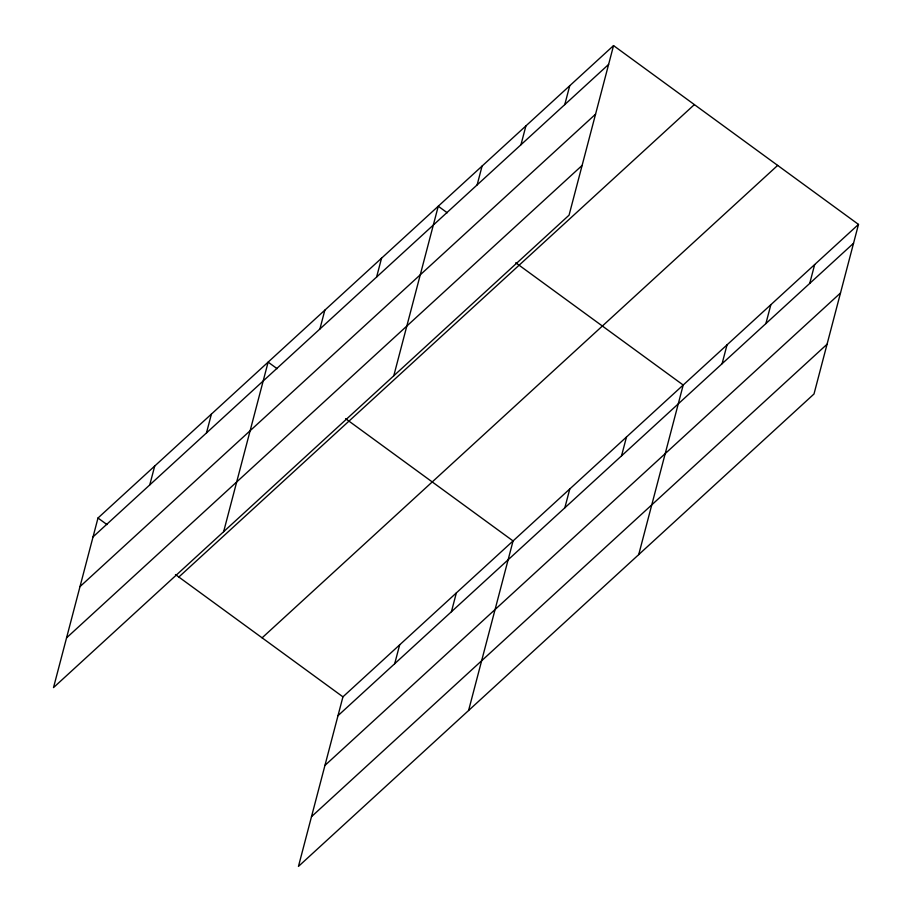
<?xml version="1.0" encoding="UTF-8"?>
<svg xmlns="http://www.w3.org/2000/svg" width="912" height="912" viewBox="0 0 912 912"><rect width="100%" height="100%" fill="white"/><g stroke="black" fill="none" stroke-linecap="round" stroke-linejoin="round"><path stroke-width="1.37" d="M613.548 45.6L97.994 518.016L53.512 687.591L569.065 215.164L613.548 45.6L858.488 224.409L814.006 393.984L298.452 866.4L342.935 696.836L858.488 224.409M149.762 484.899L154.709 466.055M206.477 432.938L211.413 414.094M223.645 531.685L268.128 362.121L277.111 368.676M319.895 329.004L324.843 310.16M376.61 277.031L381.547 258.187M393.779 375.79L438.262 206.226L447.245 212.781M477.136 184.908L482.083 166.064M520.957 144.757L525.905 125.913M394.702 663.719L399.65 644.864M564.779 104.606L569.726 85.751M451.417 611.747L456.353 592.903M468.586 710.505L513.068 540.941L345.591 418.676M564.836 507.813L569.783 488.969M621.539 455.852L626.487 437.008M638.719 554.599L683.202 385.035L515.725 262.77M722.076 363.728L727.024 344.884M765.898 323.566L770.845 304.722M809.719 283.415L814.667 264.571M93.058 536.872L608.6 64.444M80.005 586.61L595.559 114.182M66.565 637.853L582.118 165.425M178.832 577.034L694.374 104.606M262.109 637.83L777.662 165.403M337.987 715.681L853.541 243.265M324.946 765.419L840.499 292.991M311.494 816.662L827.047 344.246M97.994 518.016L106.978 524.582M175.457 574.571L342.935 696.836"/></g></svg>
